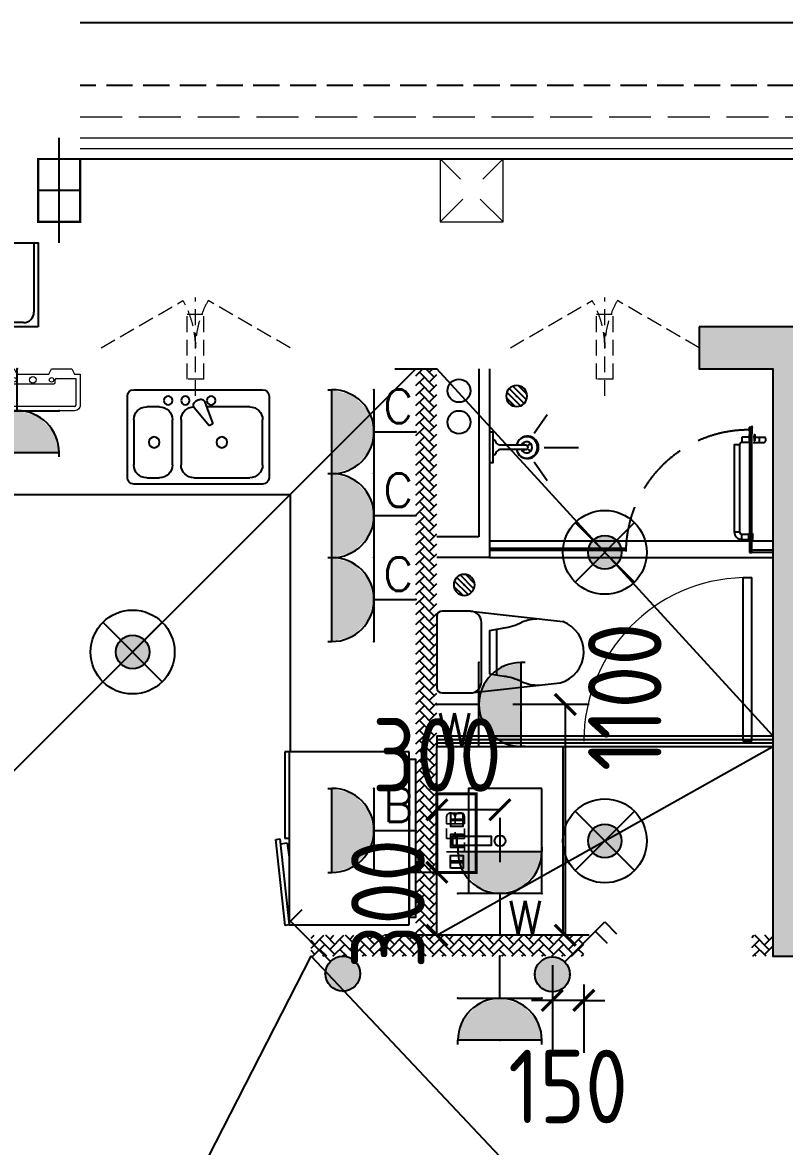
# Model space of a CAD drawing. Extents: x 2803505 to 5851001, y -1372902 to 24339.
# Drawn here: x 3829539 to 3833170, y -763242 to -757886 of the extents above; entities that cross this region are included whole.
import ezdxf
from ezdxf.enums import TextEntityAlignment as Align

# ---------------------------------------------------------------- set-up
doc = ezdxf.new("R2010")
doc.units = 0
doc.header["$LTSCALE"] = 1000
doc.header["$MEASUREMENT"] = 0
for name, pattern in [('#P_--_20B1_001_t3$0$DASH', [0.35, 0.25, -0.1]), ('__DASH', [0.35, 0.25, -0.1]), ('DASH', [0.35, 0.25, -0.1]), ('HIDDEN', [0.375, 0.25, -0.125])]:
    doc.linetypes.add(name, pattern=pattern)
doc.layers.get('0').update_dxf_attribs({"linetype": 'CONTINUOUS'})
doc.layers.get('Defpoints').update_dxf_attribs({"linetype": 'CONTINUOUS'})
for name, color, linetype in [('!!电气', 1, 'CONTINUOUS'), ('COLU', 7, 'CONTINUOUS'), ('CURTWALL', 4, 'CONTINUOUS'), ('EQUIP-插座', 3, 'CONTINUOUS'), ('EQUIP-照明', 3, 'CONTINUOUS'), ('IP-bath&kitchen-JOHNSON', 4, 'CONTINUOUS'), ('LVTRY', 252, 'CONTINUOUS'), ('P-bath&kitchen-JOHNSON', 4, 'CONTINUOUS'), ('ROOF', 183, 'CONTINUOUS'), ('S-砼墙填充', 251, 'CONTINUOUS'), ('TEL_TEXT', 7, 'CONTINUOUS'), ('VPIPE-中水', 122, 'CONTINUOUS'), ('保温', 6, 'CONTINUOUS'), ('建筑-排气道', 252, 'CONTINUOUS'), ('机电标识类', 1, 'CONTINUOUS'), ('污水', 3, 'CONTINUOUS'), ('看线', 185, 'CONTINUOUS'), ('管', 193, 'CONTINUOUS')]:
    doc.layers.add(name, color=color, linetype=linetype)
for name, color, linetype, lineweight in [('EQUIP-消防', 3, 'CONTINUOUS', 20), ('PUB_HATCH', 8, 'CONTINUOUS', 9), ('WINDOW', 146, 'CONTINUOUS', 20), ('平面-分水线', 189, 'CONTINUOUS', 15), ('平面-栏杆', 56, 'CONTINUOUS', 15), ('平面-看线', 252, 'CONTINUOUS', 15), ('平面-空调室内机', 176, 'CONTINUOUS', 9), ('平面-空调预留孔', 252, 'CONTINUOUS', 15), ('立面-洞口示意', 252, 'CONTINUOUS', 13)]:
    doc.layers.add(name, color=color, linetype=linetype, lineweight=lineweight)
doc.styles.add('_TEL_DIM', font='SIMPLEX', dxfattribs={"width": 0.8, "height": 3.5, "bigfont": 'HZTXT'})
doc.styles.add('DIM_FONT', font='SIMPLEX', dxfattribs={"width": 0.7, "bigfont": 'GBCBIG'})
doc.styles.get("Standard").update_dxf_attribs({"font": 'gbenor.shx', "bigfont": 'gbcbig.shx'})
doc.dimstyles.get("Standard").update_dxf_attribs({"dimscale": 100, "dimtxt": 3.5, "dimasz": 1, "dimexe": 2.5, "dimexo": 3, "dimgap": 1.5, "dimtad": 1, "dimdec": 0, "dimzin": 0, "dimdsep": 46, "dimtxsty": 'Standard', "dimblk": 'ARCHTICK', "dimcen": 0.09, "dimadec": 0, "dimazin": 0, "dimtfac": 1, "dimtdec": 0, "dimtix": 1, "dimtmove": 2, "dimatfit": 3, "dimfxl": 1, "dimtolj": 1, "dimtzin": 0, "dimarcsym": 0})
pattern_1 = [(45, (0, 0), (0, 47.4157523), [100.584, -33.528]), (135, (23.708, 23.708), (3e-15, 47.4157523), [100.584, -33.528])]

# ---------------------------------------------------------------- blocks, each defined once
blk = doc.blocks.new('dongkong')
at = {"layer": '平面-空调预留孔', "color": 8, "linetype": 'HIDDEN', "ltscale": 0.3}
for p, q in [((-603796, 210899.9), (-603796, 210431.5)), ((-603836, 210821), (-603836, 210510.8)), ((-603836, 210821), (-603756, 210821)), ((-603756, 210821), (-603756, 210510.8))]:
    blk.add_line(p, q, dxfattribs=at)
blk.add_lwpolyline([(-603756, 210510.8), (-603836, 210510.8)], dxfattribs=at)
blk = doc.blocks.new('R5T6Y7TRF')
at = {"layer": '平面-分水线', "color": 252, "elevation": -134.4}
blk.add_lwpolyline([(392484.9, -26437.6), (392784.9, -26437.6), (392784.9, -26737.6), (392484.9, -26737.6)], close=True, dxfattribs=at)
for points in [[(392484.9, -26437.6), (392581.7, -26534.4)], [(392688, -26534.4), (392784.9, -26437.6)], [(392484.9, -26737.6), (392593.3, -26629.2)], [(392676.4, -26629.2), (392784.9, -26737.6)]]:
    blk.add_lwpolyline(points, dxfattribs=at)
blk = doc.blocks.new('GDGDGDGRGD')
at = {"color": 252, "linetype": '__DASH', "ltscale": 0.1}
blk.add_wipeout([(428916.8, 296115.4), (428716.7, 296115.4), (428716.7, 295815.4), (428916.8, 295815.4)], dxfattribs=at).dxf.layer = '污水'
at = {"layer": '机电标识类', "color": 252, "linetype": 'DASH', "ltscale": 400}
for p, q in [((428816.8, 295715.4), (428816.8, 296215.4)), ((428916.8, 295965.4), (428716.7, 295965.4))]:
    blk.add_line(p, q, dxfattribs=at)
at = {"layer": '污水', "color": 252, "linetype": '__DASH', "ltscale": 0.1, "const_width": 10}
blk.add_lwpolyline([(428916.8, 296115.4), (428716.7, 296115.4), (428716.7, 295815.4), (428916.8, 295815.4)], close=True, dxfattribs=at)
blk = doc.blocks.new('GDGDGRD')
at = {"layer": 'S-砼墙填充'}
h = blk.add_hatch(color=252, dxfattribs=at)
h.dxf.hatch_style = 1
h.paths.add_polyline_path([(440466.6, 295815.4), (440466.6, 295615.4), (440816.5, 295615.4), (440816.5, 292815.4), (441016.5, 292815.4), (441016.5, 295815.4)])
at = {"layer": 'COLU', "color": 252}
blk.add_lwpolyline([(440466.6, 295815.4), (440466.6, 295615.4), (440816.5, 295615.4), (440816.5, 292815.4), (441016.5, 292815.4), (441016.5, 295815.4)], close=True, dxfattribs=at)
blk = doc.blocks.new('$lvtry$00000171')
for p, q in [((-74.2, 10.6), (-10.6, 74.2)), ((-69.8, -27.4), (27.4, 69.8)), ((-53, -53), (53, 53)), ((-27.4, -69.8), (69.8, 27.4)), ((10.6, -74.2), (74.2, -10.6))]:
    blk.add_line(p, q)
blk.add_circle((0, 0), 75)
blk.add_point((0, 0))
blk = doc.blocks.new('DSGDFGF')
blk.add_hatch(color=252).paths.add_polyline_path([(677792.1, 343575.9), (677790.9, 343578.7), (677782.6, 343575.2), (677783.8, 343572.5)])
at = {"color": 252}
for p, q in [((677781, 343575.1), (677792.8, 343580)), ((677781.6, 343574.8), (677782.2, 343575)), ((677792.6, 343568.1), (677782.1, 343568.1)), ((677792.6, 343566.8), (677782.1, 343566.8)), ((677782.2, 343575), (677783.5, 343571.8)), ((677782.3, 343566.8), (677782.3, 343547.2)), ((677783.5, 343571.8), (677792.7, 343575.6)), ((677787.3, 343577.7), (677787.3, 343538.6)), ((677791.4, 343578.9), (677793.1, 343579.6)), ((677791.4, 343578.9), (677792.7, 343575.6)), ((677792.3, 343566.8), (677792.3, 343545.4)), ((677781.8, 343558.8), (677784, 343558.3)), ((677784, 343558.3), (677781.8, 343558.3)), ((677792.9, 343558.9), (677790.7, 343558.4)), ((677790.7, 343558.4), (677792.9, 343558.4)), ((676468.9, 342807.1), (676404.1, 342871.9)), ((676471.8, 342832.4), (676429.4, 342874.8)), ((676415.3, 342775.8), (676372.8, 342818.3)), ((676440.6, 342778.8), (676375.8, 342843.6)), ((676457.7, 342790), (676387, 342860.7)), ((677752.3, 342860.3), (677792.3, 342860.3)), ((677752.3, 342080.3), (677752.3, 342860.3)), ((677792.3, 342080.3), (677792.3, 342860.3)), ((676292.3, 342675.2), (676292.3, 342335.2)), ((676451.7, 342700.2), (676317.3, 342700.2)), ((676451.7, 342700.2), (676891.6, 342650.1)), ((676505, 342363.4), (676505, 342646.9)), ((676543.6, 342608.4), (676622.4, 342622)), ((676543.6, 342608.4), (676543.6, 342402)), ((676575.6, 342613.9), (676575.6, 342396.5)), ((676543.6, 342402), (676622.4, 342388.4)), ((676451.7, 342310.2), (676879.4, 342358.9)), ((676317.3, 342310.2), (676451.7, 342310.2)), ((677792.3, 342080.3), (677752.3, 342080.3))]:
    blk.add_line(p, q, dxfattribs=at)
for points in [[(676792.3, 341855.3), (676442.3, 341855.3), (676442.3, 341355.6), (676792.3, 341355.6)], [(676357.2, 341735.5), (676357.2, 341675.5), (676417.2, 341675.5), (676417.2, 341735.5)], [(676412.2, 341708.5), (676412.2, 341702.5), (676362.2, 341702.5), (676362.2, 341708.5)], [(676387.2, 341585.5), (676387.2, 341625.5), (676367.2, 341625.5), (676367.2, 341585.5)], [(676387.2, 341625.5), (676387.2, 341585.5), (676552.2, 341585.5), (676552.2, 341625.5)], [(676357.2, 341475.5), (676357.2, 341535.5), (676417.2, 341535.5), (676417.2, 341475.5)], [(676412.2, 341502.5), (676412.2, 341508.5), (676362.2, 341508.5), (676362.2, 341502.5)]]:
    blk.add_lwpolyline(points, close=True, dxfattribs=at)
blk.add_lwpolyline([(676417.2, 341625.5), (676417.2, 341635.5), (676357.2, 341635.5), (676357.2, 341575.5), (676417.2, 341575.5), (676417.2, 341585.5)], dxfattribs=at)
blk.add_circle((676593.5, 341605.5), 26, dxfattribs=at)
for centre, radius, start, end in [((677793.5, 343561.9), 13.5, 155.1524, 208.9779), ((677800.8, 343573.5), 20.5, 177.9915, 196.9003), ((677781.4, 343574.2), 1, 111.5266, 175.7652), ((677800.9, 343573.5), 19.5, 177.4658, 196.2484), ((677781.9, 343574.4), 0.5, 112.733, 178.0542), ((677796, 343562.2), 14.6, 161.8973, 193.7147), ((677816.4, 343571), 24, 160.7609, 187.0487), ((677781, 343562.3), 12.4, 343.9451, 21.3478), ((677793.2, 343578.9), 1.17, 340.0401, 112.533), ((677781.3, 343561.9), 13.4, 330.1502, 25.0815), ((677793.2, 343579.1), 0.5, 340.7609, 112.533), ((677813.7, 343571.4), 20.6, 160.0401, 190.8473), ((677782.1, 343555.6), 0.5, 208.9779, 24.2283), ((677791.2, 343559.6), 9.42, 188.0154, 204.2283), ((677781.4, 343560.5), 11.7, 335.4186, 349.5177), ((677792.5, 343555.5), 0.5, 155.4186, 330.1502), ((676317.3, 342675.2), 25, 90, 180), ((676451.7, 342646.9), 53.3, 0, 90), ((676779.2, 342438.8), 224.1, 90, 111.4798), ((676566.3, 342910.4), 293.8, 278.5172, 296.4631), ((676839.7, 342506.4), 152.8, 285.0773, 70.1181), ((676566.3, 342100), 293.8, 63.5369, 81.4828), ((676317.3, 342335.2), 25, 180, 270), ((676451.7, 342363.4), 53.3, 270, 0), ((676779.2, 342571.5), 224.1, 248.5202, 270)]:
    blk.add_arc(centre, radius, start, end, dxfattribs=at)
at = {"color": 252, "lineweight": 13}
blk.add_arc((677772.3, 342080.3), 780, 91.4693, 180, dxfattribs=at)
at = {"color": 252, "extrusion": (0, 0, -1)}
blk.add_ellipse((676422.3, 342825.3), major_axis=(-35.4, 35.4), ratio=1, start_param=5.497787, end_param=11.780972, dxfattribs=at)
at = {"color": 252}
blk.add_open_spline([(677782.3, 343547.2), (677783.2, 343546.4), (677785, 343544.8), (677788.2, 343548.5), (677790.8, 343546.6), (677792.3, 343545.4)], degree=3, knots=[0, 0, 0, 0, 3.066329, 6.218313, 11.124135, 11.124135, 11.124135, 11.124135], dxfattribs=at)
blk.add_point((676422.3, 342825.3), dxfattribs=at)
at = {"layer": 'CURTWALL', "color": 252}
for p, q in [((676292.3, 342105.3), (677892.3, 342105.3)), ((676292.3, 342105.3), (676292.3, 342055.3)), ((676292.3, 342088.7), (677892.3, 342088.7)), ((676292.3, 342072), (677892.3, 342072)), ((677892.3, 342105.3), (677892.3, 342055.3)), ((676292.3, 342055.3), (677892.3, 342055.3))]:
    blk.add_line(p, q, dxfattribs=at)
at = {"layer": 'IP-bath&kitchen-JOHNSON', "color": 252}
for p, q in [((676492.3, 343855.3), (676492.3, 343055)), ((676542.3, 343855.3), (676542.3, 342955)), ((676755.5, 343548.5), (676817.3, 343638)), ((676542.3, 343553.9), (676542.4, 343406.7)), ((676715.9, 343490.9), (676591.6, 343490.9)), ((676715.9, 343469.9), (676591.6, 343469.9)), ((676803.7, 343480.3), (676967, 343480.3)), ((676755.5, 343412.1), (676817.3, 343322.7)), ((676492.3, 343055), (676292.3, 343055)), ((676542.3, 343035), (677892.3, 343035)), ((676542.3, 343000), (677192.3, 343000)), ((676542.3, 342990), (677192.3, 342990)), ((677192.3, 342990), (677192.3, 343000)), ((677892.3, 342990), (677792.3, 342990)), ((677792.3, 342980), (677792.3, 342990)), ((677892.3, 342980), (677792.3, 342980)), ((676542.3, 342955), (676292.3, 342955)), ((676542.3, 342955), (677892.3, 342955))]:
    blk.add_line(p, q, dxfattribs=at)
blk.add_lwpolyline([(676542.3, 343553.9), (676558.1, 343553.9), (676558.1, 343406.7), (676542.4, 343406.7)], dxfattribs=at)
for points in [[(676573, 343506.6, 0.364142), (676558.1, 343518.1, 0.020495)], [(676591.6, 343490.9, -0.21439), (676573, 343506.6, -7.649644)], [(676591.8, 343469.9, 0.214893), (676573, 343454, 7.649644)], [(676573, 343454, -0.364142), (676558.1, 343442.6, -0.020495)]]:
    blk.add_lwpolyline(points, format="xyb", dxfattribs=at)
blk.add_arc((676715.9, 343480.4), 10.5, 270.0085, 90.0085, dxfattribs=at)
for centre, major_axis, ratio, start_param, end_param in [((676723.6, 343480.4), (0, 53.6), 0.987577, 1.76809, 7.656688), ((676721.1, 343480.4), (0, -51), 0.990052, -1.36297, 4.504563), ((676720.1, 343480.4), (0, -26.8), 0.994812, -1.167677, 4.309269), ((676707.1, 343492.9), (-1.43, 0), 0.85, 4.712389, 10.995574), ((676707.1, 343467.9), (-1.43, 0), 0.85, -1.570796, 4.712389), ((676731.5, 343492.9), (-1.43, 0), 0.85, 4.712389, 10.995574), ((676731.5, 343467.9), (-1.43, 0), 0.85, 4.712389, 10.995574)]:
    blk.add_ellipse(centre, major_axis=major_axis, ratio=ratio, start_param=start_param, end_param=end_param, dxfattribs=at)
at = {"layer": 'LVTRY', "color": 252}
for p, q in [((676292.3, 341155.3), (676292.3, 342055.3)), ((676292.3, 342055.3), (676892.3, 342055.3)), ((676892.3, 342055.3), (676892.3, 341155.3)), ((676892.3, 341155.3), (676292.3, 341155.3))]:
    blk.add_line(p, q, dxfattribs=at)
at = {"layer": 'P-bath&kitchen-JOHNSON', "color": 252}
for p, q in [((677792.3, 343566.8), (677782.3, 343566.8)), ((677782.3, 343566.8), (677782.3, 342980)), ((677792.3, 342980), (677792.3, 343566.8)), ((677745, 343529.5), (677745, 343504.1)), ((677776.6, 343529.5), (677745, 343529.5)), ((677782.2, 343542.4), (677788.6, 343542.4)), ((677782.2, 343512.4), (677782.2, 343542.4)), ((677782.2, 343512.4), (677788.6, 343512.4)), ((677785.1, 343542.4), (677787.4, 343540.1)), ((677785.1, 343523.3), (677785.1, 343542.4)), ((677785.1, 343531.5), (677785.1, 343512.4)), ((677785.1, 343512.4), (677787.4, 343514.7)), ((677787.4, 343524.9), (677787.4, 343540.1)), ((677787.4, 343524.9), (677787.4, 343514.7)), ((677788.6, 343542.4), (677790.3, 343540.6)), ((677788.6, 343540.1), (677788.6, 343542.4)), ((677788.6, 343514.7), (677788.6, 343512.4)), ((677788.6, 343512.4), (677790.3, 343514.1)), ((677790.3, 343540.1), (677790.3, 343540.6)), ((677790.3, 343514.7), (677790.3, 343514.1)), ((677798.5, 343529.5), (677853.2, 343529.5)), ((677803.9, 343542.4), (677806.8, 343542.4)), ((677803.9, 343542.4), (677803.9, 343512.4)), ((677803.9, 343512.4), (677806.8, 343512.4)), ((677806.8, 343542.4), (677809.1, 343540.1)), ((677806.8, 343542.4), (677806.8, 343524.9)), ((677806.8, 343512.4), (677806.8, 343529.8)), ((677806.8, 343512.4), (677809.1, 343514.7)), ((677809.1, 343514.7), (677809.1, 343540.1)), ((677830.2, 343504.1), (677830.2, 343529.5)), ((677709.2, 343493.7), (677709.2, 343078.1)), ((677709.2, 343493.7), (677734.6, 343493.7)), ((677734.6, 343493.7), (677734.6, 343078.1)), ((677776.6, 343504.1), (677745, 343504.1)), ((677798.5, 343504.1), (677853.2, 343504.1)), ((677709.2, 343078.1), (677734.6, 343078.1)), ((677744.9, 343042.3), (677744.9, 343067.7)), ((677744.9, 343067.7), (677776.6, 343067.7)), ((677744.9, 343042.3), (677776.6, 343042.3)), ((677778.9, 343070), (677776.6, 343067.7)), ((677776.6, 343067.7), (677776.6, 343042.3)), ((677778.9, 343040), (677776.6, 343042.3)), ((677778.9, 343070), (677778.9, 343040)), ((677781.8, 343070), (677778.9, 343070)), ((677781.8, 343040), (677778.9, 343040)), ((677781.8, 343070), (677781.8, 343040)), ((677793.3, 343070), (677796.2, 343070)), ((677793.3, 343040), (677793.3, 343070)), ((677793.3, 343040), (677796.2, 343040)), ((677796.2, 343040), (677796.2, 343070)), ((677796.2, 343070), (677797.9, 343068.3)), ((677797.9, 343041.8), (677797.9, 343068.3)), ((677782.3, 342980), (677792.3, 342980))]:
    blk.add_line(p, q, dxfattribs=at)
at = {"layer": 'P-bath&kitchen-JOHNSON', "color": 252, "linetype": 'DASH'}
blk.add_arc((677778.5, 342977.6), 586.2, 89.7967, 179.3922, dxfattribs=at)
at = {"layer": 'P-bath&kitchen-JOHNSON', "color": 252}
blk.add_arc((677844.7, 343516.8), 15.3, 304.053, 55.9616, dxfattribs=at)
for centre, major_axis, start_param, end_param in [((677745, 343493.7), (0, 10.4), 0, 1.570796), ((677744.9, 343078.1), (0, 35.7), 1.570796, 3.141593), ((677744.9, 343078.1), (0, 10.4), 1.570796, 3.141593)]:
    blk.add_ellipse(centre, major_axis=major_axis, ratio=1, start_param=start_param, end_param=end_param, dxfattribs=at)
at = {"layer": 'LVTRY', "color": 252, "xscale": -0.6666666667107826, "yscale": 0.6666666667107826}
blk.add_blockref('$lvtry$00000171', (676672.3, 343725.3), dxfattribs=at)
blk = doc.blocks.new('A-Kitchen-7')
at = {"layer": 'LVTRY'}
for p, q in [((-518.7, 779.7), (-7.2, 834.3)), ((-3.6, 810.6), (-515, 756)), ((-29.1, 767), (-35.2, 806.4)), ((-7.2, 834.3), (-3.6, 810.6)), ((-515, 756), (-518.7, 779.7)), ((515, 756), (-515, 756)), ((-515, 756), (-515, 40)), ((-485.6, 760.5), (-484.9, 756)), ((-29.1, 767), (-112.1, 756)), ((515, 780), (0, 780)), ((0, 756), (0, 780)), ((515, 756), (515, 780)), ((515, 40), (515, 756)), ((-515, 40), (515, 40))]:
    blk.add_line(p, q, dxfattribs=at)
blk.add_lwpolyline([(-468.9, 40), (-468.9, 0), (468.9, 0), (468.9, 40)], close=True, dxfattribs=at)
blk = doc.blocks.new('rtyg7uyhg')
at = {"layer": 'LVTRY'}
for p, q in [((194234.6, 45488.8), (193621, 45488.8)), ((193590.3, 45458.1), (193590.3, 45069.5)), ((193896.4, 45429.9), (193857.6, 45326.3)), ((193925.8, 45440.4), (193940.1, 45432.2)), ((194265.3, 45069.5), (194265.3, 45458.1)), ((193682.3, 45407), (193887.8, 45407)), ((193875.3, 45316), (193945.6, 45401.5)), ((194111.9, 45407), (194173.3, 45407)), ((193621, 45130.8), (193621, 45345.6)), ((193857.6, 45326.3), (193875.3, 45316)), ((194009.6, 45345.6), (194009.6, 45130.8)), ((194050.5, 45130.8), (194050.5, 45345.6)), ((194234.6, 45345.6), (194234.6, 45130.8)), ((193948.3, 45069.5), (193682.3, 45069.5)), ((194173.3, 45069.5), (194111.9, 45069.5)), ((193621, 45038.8), (194234.6, 45038.8))]:
    blk.add_line(p, q, dxfattribs=at)
for centre, radius in [((193866.4, 45437.7), 20.5), ((193989.2, 45437.7), 20.5), ((194071, 45437.7), 20.5), ((193815.3, 45238.2), 25.6), ((194137.5, 45238.2), 25.6)]:
    blk.add_circle(centre, radius, dxfattribs=at)
for centre, radius, start, end in [((193621, 45458.1), 30.7, 90, 180), ((194234.6, 45458.1), 30.7, 360, 90), ((193915.6, 45422.7), 20.5, 60, 159.4623), ((193929.8, 45414.5), 20.5, 320.5377, 60), ((193682.3, 45345.6), 61.4, 90, 180), ((193948.3, 45345.6), 61.4, 360, 90), ((194111.9, 45345.6), 61.4, 90, 180), ((194173.3, 45345.6), 61.4, 360, 90), ((193682.3, 45130.8), 61.4, 180, 270), ((193948.3, 45130.8), 61.4, 270, 360), ((194111.9, 45130.8), 61.4, 180, 270), ((194173.3, 45130.8), 61.4, 270, 360), ((193621, 45069.5), 30.7, 180, 270), ((194234.6, 45069.5), 30.7, 270, 360)]:
    blk.add_arc(centre, radius, start, end, dxfattribs=at)
at = {"layer": 'LVTRY', "style": 'DIM_FONT', "width": 0.8, "flags": 9}
for tag in ['YSIZE', 'XSIZE']:
    blk.add_attdef(tag, (193927.8, 45487.8), '', height=0.5, rotation=90, dxfattribs=at)
blk = doc.blocks.new('FRSDFDGDGDRGDR')
at = {"layer": '平面-空调预留孔', "color": 252}
for p, q in [((699612.3, 775044), (699612.3, 775441.2)), ((699618.9, 775447.8), (699746.3, 775447.8)), ((699746.3, 775447.8), (699746.3, 775355.4)), ((699726.5, 775348.8), (699739.7, 775348.8)), ((699719.9, 775342.2), (699719.9, 775143)), ((699726.5, 775136.4), (699739.7, 775136.4)), ((699746.3, 775129.8), (699746.3, 775037.4)), ((699746.3, 775037.4), (699618.9, 775037.4))]:
    blk.add_line(p, q, dxfattribs=at)
blk.add_lwpolyline([(699766.1, 775166.7), (699792.5, 775153.5), (699792.5, 775057.2), (699766.1, 775044), (699766.1, 775017.6), (699618.9, 775017.6, -0.414214), (699592.5, 775044), (699592.5, 775441.2, -0.414214), (699618.9, 775467.6), (699766.1, 775467.6), (699766.1, 775441.2), (699792.5, 775428), (699792.5, 775331.6), (699766.1, 775318.4)], format="xyb", close=True, dxfattribs=at)
for centre, radius in [((699739.7, 775331.6), 10.6), ((699739.7, 775243.2), 15.8), ((699739.7, 775153.5), 10.6)]:
    blk.add_circle(centre, radius, dxfattribs=at)
for centre, start, end in [((699618.9, 775441.2), 90, 180), ((699726.5, 775342.2), 90, 180), ((699739.7, 775355.4), 270, 360), ((699726.5, 775143), 180, 270), ((699739.7, 775129.8), 0, 90), ((699618.9, 775044), 180, 270)]:
    blk.add_arc(centre, 6.6, start, end, dxfattribs=at)
blk = doc.blocks.new('*U171')
h = blk.add_hatch(color=5)
h.set_gradient(color1=(0, 0, 255), rotation=180, tint=1)
h.paths.add_polyline_path([(0, 0), (-6.35, -6.35), (-6.35, -2.159), (-15, -2.159), (-15, 2.159), (-6.35, 2.159), (-6.35, 6.35)])
at = {"color": 0, "linetype": 'Continuous'}
blk.add_lwpolyline([(0, 0), (-6.35, -6.35), (-6.35, -2.159), (-15, -2.159), (-15, 2.159), (-6.35, 2.159), (-6.35, 6.35)], close=True, dxfattribs=at)
blk = doc.blocks.new('VXCVXVXVDXVDX')
at = {"layer": 'PUB_HATCH'}
blk.add_hatch(color=252, dxfattribs=at).paths.add_polyline_path([(436751.6, 295600.4), (436751.6, 295330.4), (436646.6, 295330.4), (436646.6, 295345.4), (436716.6, 295345.4), (436736.6, 295365.4), (436736.6, 295565.4), (436716.6, 295585.4), (436466.6, 295585.4), (436446.6, 295565.4), (436446.6, 295365.4), (436466.6, 295345.4), (436536.6, 295345.4), (436536.6, 295330.4), (436431.6, 295330.4), (436431.6, 295600.4)])
at = {"layer": 'LVTRY', "color": 252}
for p, q in [((436536.6, 295345.4), (436536.6, 295330.4)), ((436646.6, 295345.4), (436646.6, 295330.4)), ((436416.6, 294415.4), (436886.8, 294415.4)), ((436516.6, 293515.4), (436516.6, 294415.4)), ((436670.8, 294172.4), (436886.8, 294415.4)), ((436886.8, 294415.4), (436886.8, 293515.4)), ((436826.6, 294335.4), (436426.6, 294335.4)), ((436461.6, 294295.4), (436746.6, 294295.4)), ((436461.6, 294290.4), (436746.6, 294290.4)), ((436516.6, 294325.4), (436516.6, 293605.4)), ((436551.6, 294075.4), (436551.6, 294285.4)), ((436556.6, 294075.4), (436556.6, 294285.4)), ((436701.8, 294225.4), (436701.8, 294315.4)), ((436701.8, 294315.4), (436706.3, 294315.4)), ((436706.3, 294315.4), (436706.3, 294225.4)), ((436751.6, 294285.4), (436751.6, 294075.4)), ((436756.6, 294285.4), (436756.6, 294075.4)), ((436836.6, 293605.4), (436836.6, 294325.4)), ((436531.6, 294182.6), (436659.1, 294182.6)), ((436531.6, 294178.1), (436531.6, 294182.6)), ((436659.1, 294178.1), (436531.6, 294178.1)), ((436776.6, 294182.6), (436649.1, 294182.6)), ((436649.1, 294182.6), (436649.1, 294178.1)), ((436649.1, 294178.1), (436776.6, 294178.1)), ((436659.1, 294182.6), (436659.1, 294178.1)), ((436706.3, 294225.4), (436701.8, 294225.4)), ((436776.6, 294178.1), (436776.6, 294182.6)), ((436416.6, 294172.4), (436670.8, 294172.4)), ((436516.6, 293757.3), (436516.6, 294172.4)), ((436670.8, 294172.4), (436670.8, 293757.3)), ((436706.3, 294135.4), (436701.8, 294135.4)), ((436701.8, 294135.4), (436701.8, 294045.4)), ((436706.3, 294045.4), (436706.3, 294135.4)), ((436746.6, 294070.4), (436461.6, 294070.4)), ((436746.6, 294065.4), (436461.6, 294065.4)), ((436701.8, 294045.4), (436706.3, 294045.4)), ((436796.6, 293996), (436796.6, 294034.8)), ((436816, 294015.4), (436777.2, 294015.4)), ((436816, 293915.4), (436777.2, 293915.4)), ((436796.6, 293896), (436796.6, 293934.8)), ((436746.6, 293865.4), (436461.6, 293865.4)), ((436746.6, 293860.4), (436461.6, 293860.4)), ((436551.6, 293855.4), (436551.6, 293645.4)), ((436556.6, 293855.4), (436556.6, 293645.4)), ((436701.8, 293795.4), (436701.8, 293885.4)), ((436701.8, 293885.4), (436706.3, 293885.4)), ((436706.3, 293885.4), (436706.3, 293795.4)), ((436751.6, 293645.4), (436751.6, 293855.4)), ((436756.6, 293645.4), (436756.6, 293855.4)), ((436670.8, 293757.3), (436416.6, 293757.3)), ((436659.1, 293752.6), (436531.6, 293752.6)), ((436531.6, 293752.6), (436531.6, 293748.1)), ((436649.1, 293748.1), (436649.1, 293752.6)), ((436649.1, 293752.6), (436776.6, 293752.6)), ((436659.1, 293748.1), (436659.1, 293752.6)), ((436886.8, 293515.4), (436670.8, 293757.3)), ((436706.3, 293795.4), (436701.8, 293795.4)), ((436776.6, 293752.6), (436776.6, 293748.1)), ((436531.6, 293748.1), (436659.1, 293748.1)), ((436776.6, 293748.1), (436649.1, 293748.1)), ((436706.3, 293705.4), (436701.8, 293705.4)), ((436701.8, 293705.4), (436701.8, 293615.4)), ((436706.3, 293615.4), (436706.3, 293705.4)), ((436426.6, 293595.4), (436826.6, 293595.4)), ((436461.6, 293640.4), (436746.6, 293640.4)), ((436461.6, 293635.4), (436746.6, 293635.4)), ((436701.8, 293615.4), (436706.3, 293615.4)), ((436886.8, 293515.4), (436416.6, 293515.4))]:
    blk.add_line(p, q, dxfattribs=at)
for points in [[(436416.6, 295615.4), (436766.6, 295615.4), (436766.6, 295315.4), (436416.6, 295315.4)], [(436431.6, 295600.4), (436751.6, 295600.4), (436751.6, 295330.4), (436431.6, 295330.4)], [(436716.6, 295345.4), (436466.6, 295345.4), (436446.6, 295365.4), (436446.6, 295565.4), (436466.6, 295585.4), (436716.6, 295585.4), (436736.6, 295565.4), (436736.6, 295365.4), (436716.6, 295345.4)]]:
    blk.add_lwpolyline(points, close=True, dxfattribs=at)
blk.add_lwpolyline([(437016.6, 292915.4), (437016.6, 295015.4), (438516.6, 295015.4), (438516.6, 293789.4)], dxfattribs=at)
for centre, radius in [((436604.1, 294180.4), 29.7), ((436604.1, 294180.4), 11.7), ((436796.6, 294015.4), 17), ((436796.6, 293915.4), 17), ((436604.1, 293750.4), 29.7), ((436604.1, 293750.4), 11.7)]:
    blk.add_circle(centre, radius, dxfattribs=at)
for centre, radius, start, end in [((436526.6, 294325.4), 10, 90, 180), ((436561.6, 294285.4), 10, 90, 180), ((436561.6, 294285.4), 5, 90, 180), ((436746.6, 294285.4), 10, 0, 90), ((436746.6, 294285.4), 5, 0, 90), ((436826.6, 294325.4), 10, 0, 90), ((436604.1, 294180.4), 56.7, 2.2742, 87.7258), ((436604.1, 294180.4), 52.2, 2.4704, 87.5296), ((436704.1, 294180.4), 56.7, 92.2742, 177.7258), ((436704.1, 294180.4), 52.2, 92.4704, 177.5296), ((436604.1, 294180.4), 56.7, 272.2742, 357.7258), ((436604.1, 294180.4), 52.2, 272.4704, 357.5296), ((436704.1, 294180.4), 56.7, 182.2742, 267.7258), ((436704.1, 294180.4), 52.2, 182.4704, 267.5296), ((436561.6, 294075.4), 10, 180, 270), ((436561.6, 294075.4), 5, 180, 270), ((436746.6, 294075.4), 5, 270, 0), ((436746.6, 294075.4), 10, 270, 0), ((436561.6, 293855.4), 10, 90, 180), ((436561.6, 293855.4), 5, 90, 180), ((436746.6, 293855.4), 10, 0, 90), ((436746.6, 293855.4), 5, 0, 90), ((436604.1, 293750.4), 56.7, 2.2742, 87.7258), ((436604.1, 293750.4), 52.2, 2.4704, 87.5296), ((436704.1, 293750.4), 56.7, 92.2742, 177.7258), ((436704.1, 293750.4), 52.2, 92.4704, 177.5296), ((436604.1, 293750.4), 56.7, 272.2742, 357.7258), ((436604.1, 293750.4), 52.2, 272.4704, 357.5296), ((436704.1, 293750.4), 56.7, 182.2742, 267.7258), ((436704.1, 293750.4), 52.2, 182.4704, 267.5296), ((436561.6, 293645.4), 10, 180, 270), ((436561.6, 293645.4), 5, 180, 270), ((436746.6, 293645.4), 5, 270, 0), ((436746.6, 293645.4), 10, 270, 0), ((436526.6, 293605.4), 10, 180, 270), ((436826.6, 293605.4), 10, 270, 0)]:
    blk.add_arc(centre, radius, start, end, dxfattribs=at)
at = {"layer": '立面-洞口示意', "color": 252}
blk.add_lwpolyline([(436416.6, 295615.4), (436645.1, 295521.4), (436766.6, 295315.4)], dxfattribs=at)
at = {"color": 252, "rotation": 90}
blk.add_blockref('FRSDFDGDGDRGDR', (1212534.1, -404177.2), dxfattribs=at)
at = {"color": 252, "xscale": -1}
blk.add_blockref('rtyg7uyhg', (632006.9, 250026.6), dxfattribs=at)
at = {"layer": 'LVTRY', "color": 252, "extrusion": (0, 0, -1), "xscale": -0.7999999999883585, "yscale": 0.7999999999883585, "zscale": -0.7999999999883585, "rotation": 270}
blk.add_blockref('A-Kitchen-7', (-439116.6, 293377.4), dxfattribs=at)
at = {"layer": '建筑-排气道', "color": 252, "extrusion": (0, 0, -1), "xscale": 5, "yscale": 5, "zscale": -5, "rotation": 90}
blk.add_blockref('*U171', (-436581.7, 295283.1), dxfattribs=at)
blk = doc.blocks.new('VXVXVXDVXDVXVDX')
at = {"layer": '保温', "linetype": 'ByBlock', "ltscale": 10}
h = blk.add_hatch(dxfattribs=at)
h.set_pattern_fill('AR-HBONE', color=251, scale=55)
h.set_pattern_definition(pattern_1)
h.paths.add_polyline_path([(439216.6, 295615.4), (439116.6, 295615.4), (439116.6, 292815.4), (439216.6, 292815.2)])
h = blk.add_hatch(dxfattribs=at)
h.set_pattern_fill('AR-HBONE', color=251, scale=55)
h.set_pattern_definition(pattern_1)
h.paths.add_polyline_path([(439116.6, 292815.3), (439116.6, 292915.4), (438616.6, 292915.4), (438616.6, 292815.3)])
h = blk.add_hatch(dxfattribs=at)
h.set_pattern_fill('AR-HBONE', color=251, scale=55)
h.set_pattern_definition(pattern_1)
h.paths.add_polyline_path([(439916.5, 292815.4), (439916.5, 292915.4), (439216.5, 292915.4), (439216.5, 292815.4)])
h = blk.add_hatch(dxfattribs=at)
h.set_pattern_fill('AR-HBONE', color=251, scale=55)
h.set_pattern_definition([(45, (-568246.073, -58773.168), (0, 47.4157523), [100.584, -33.528]), (135, (-568222.366, -58749.46), (3e-15, 47.4157523), [100.584, -33.528])])
h.paths.add_polyline_path([(440816.5, 292815.4), (440816.5, 292915.4), (440716.5, 292915.4), (440716.5, 292815.4)])
at = {"layer": '保温', "color": 251, "linetype": 'ByBlock', "ltscale": 10}
blk.add_line((439016.6, 295615.4), (439216.6, 295615.4), dxfattribs=at)
blk = doc.blocks.new('A$C3EB2330C')
at = {"layer": '管', "color": 252}
for p, q in [((0, 380), (330, 380)), ((380, 330), (380, 70)), ((330, 20), (0, 20))]:
    blk.add_line(p, q, dxfattribs=at)
blk.add_lwpolyline([(400, 400), (400, 0), (0, 0), (0, 400)], close=True, dxfattribs=at)
for centre, start, end in [((330, 330), 0, 90), ((330, 70), 270, 360)]:
    blk.add_arc(centre, 50, start, end, dxfattribs=at)
blk.add_ellipse((267.5, 200), major_axis=(-49.5, -49.5), ratio=1, start_param=-0.785398, end_param=5.497787, dxfattribs=at)
blk = doc.blocks.new('A$C100F5A36')
at = {"layer": 'ROOF', "color": 252, "ltscale": 0.8}
for points in [[(28702.5, -8232.4), (35552.5, -8232.4), (35552.5, -9232.4), (36802.5, -9232.4)], [(28702.5, -8882.4), (34902.5, -8882.4), (34902.5, -9882.4), (36802.5, -9882.4)]]:
    blk.add_lwpolyline(points, dxfattribs=at)
at = {"layer": 'VPIPE-中水', "color": 252, "linetype": 'Continuous'}
for centre in [(30507.6, -9987.4), (30507.6, -10137.4)]:
    blk.add_circle(centre, 55, dxfattribs=at)
at = {"layer": 'WINDOW', "color": 252, "linetype": 'DASH', "ltscale": 0.3}
for points in [[(28802.5, -9782.4), (29192.2, -9557.5, -0.131605), (29252.5, -9782.4)], [(29702.5, -9782.4), (29312.7, -9557.5, 0.131605), (29252.5, -9782.4)], [(30752.4, -9782.4), (31142.1, -9557.5, -0.131605), (31202.4, -9782.4)], [(31652.4, -9782.4), (31262.6, -9557.5, 0.131605), (31202.4, -9782.4)]]:
    blk.add_lwpolyline(points, format="xyb", dxfattribs=at)
at = {"layer": '平面-看线', "color": 252, "linetype": 'DASH', "ltscale": 0.8}
blk.add_lwpolyline([(28702.5, -8682.4), (35102.5, -8682.4), (35102.5, -9682.4), (36802.5, -9682.4)], dxfattribs=at)
at = {"layer": '看线', "color": 252, "linetype": '#P_--_20B1_001_t3$0$DASH', "ltscale": 0.5}
blk.add_lwpolyline([(36802.5, -9532.4), (35252.5, -9532.4), (35252.5, -8532.4), (28702.5, -8532.4)], dxfattribs=at)
at = {"color": 252, "xscale": -1}
blk.add_blockref('R5T6Y7TRF', (423202.3, 17555.2, 134.4), dxfattribs=at)
at = {"color": 252}
for name, p in [('VXVXVXDVXDVXVDX', (-408814.1, -305497.8)), ('VXCVXVXVDXVDX', (-408814.1, -305497.8)), ('DSGDFGF', (-645889.9, -353737.7))]:
    blk.add_blockref(name, p, dxfattribs=at)
at = {"layer": '平面-空调室内机', "color": 252, "ltscale": 0.3, "rotation": 180}
for p in [(-574543.6, 200888.4), (-572593.6, 200888.4)]:
    blk.add_blockref('dongkong', p, dxfattribs=at)
at = {"color": 252}
blk.add_blockref('GDGDGDGRGD', (-400214.2, -304997.8), dxfattribs=at)
at = {"layer": '平面-栏杆', "color": 252}
for points in [[(28702.5, -8782.4), (35002.5, -8782.4), (35002.5, -9782.4), (36802.5, -9782.4)], [(28702.5, -8832.4), (34952.5, -8832.4), (34952.5, -9832.4), (36802.5, -9832.4)]]:
    blk.add_lwpolyline(points, dxfattribs=at)
at = {"color": 252}
blk.add_blockref('GDGDGRD', (-408814.1, -305497.8), dxfattribs=at)
at = {"layer": '管', "color": 252, "rotation": 270}
blk.add_blockref('A$C3EB2330C', (28102.5, -9282.4), dxfattribs=at)
blk = doc.blocks.new('$equip$00001149')
for p, q in [((-0.354, 0.354), (0.354, -0.354)), ((0.354, 0.354), (-0.354, -0.354))]:
    blk.add_line(p, q)
for radius in [0.5, 0.2]:
    blk.add_circle((0, 0), radius)
for points in [[(-0.1, 0.173), (0.1, 0.173), (-0.173, 0.1), (0.173, 0.1)], [(0, 0.2), (0, 0.2), (-0.1, 0.173), (0.1, 0.173)], [(-0.173, 0.1), (0.173, 0.1), (-0.2, 0), (0.2, 0)], [(-0.173, -0.1), (0.173, -0.1), (-0.2, 0), (0.2, 0)], [(-0.1, -0.173), (0.1, -0.173), (-0.173, -0.1), (0.173, -0.1)], [(0, -0.2), (0, -0.2), (-0.1, -0.173), (0.1, -0.173)]]:
    blk.add_solid(points)
at = {"flags": 9}
blk.add_attdef('A', (0, 0), '', height=0.00002, dxfattribs=at)
blk = doc.blocks.new('$equip$00001962')
for p, q in [((0.147, 0.356), (0.625, 0.833)), ((0.625, 0.833), (0.766, 0.692))]:
    blk.add_line(p, q)
blk.add_circle((0, 0.208), 0.208)
for p in [(0, 0.417), (-0.208, 0.208), (0.208, 0.208), (0, 0)]:
    blk.add_point(p)
for points in [[(0, 0.417), (0, 0.417), (-0.104, 0.389), (0.104, 0.389)], [(-0.18, 0.313), (0.18, 0.313), (-0.208, 0.208), (0.208, 0.208)], [(-0.104, 0.389), (0.104, 0.389), (-0.18, 0.313), (0.18, 0.313)], [(-0.18, 0.104), (0.18, 0.104), (-0.208, 0.208), (0.208, 0.208)], [(-0.104, 0.028), (0.104, 0.028), (-0.18, 0.104), (0.18, 0.104)], [(0, 0), (0, 0), (-0.104, 0.028), (0.104, 0.028)]]:
    blk.add_solid(points)
at = {"layer": 'TEL_TEXT', "style": '_TEL_DIM', "flags": 1}
blk.add_attdef('A', text='', height=0.00002, dxfattribs=at).set_placement((0, 0), align=Align.MIDDLE_CENTER)
blk = doc.blocks.new('$equip$00001764')
for p, q in [((-0.5, 1.05), (-0.5, 1)), ((-0.5, 1), (0.5, 1)), ((0.5, 1.05), (0.5, 1)), ((0.5, 0.5), (-0.5, 0.5)), ((0, 0.5), (0, 0))]:
    blk.add_line(p, q)
blk.add_arc((0, 1), 0.5, 180, 0)
for p in [(-0.5, 0.5), (0.5, 0.5), (0, 0)]:
    blk.add_point(p)
for points in [[(0.433, 0.75), (-0.433, 0.75), (0.5, 1), (-0.5, 1)], [(0.25, 0.567), (-0.25, 0.567), (0.433, 0.75), (-0.433, 0.75)], [(0, 0.5), (0, 0.5), (0.25, 0.567), (-0.25, 0.567)]]:
    blk.add_solid(points)
at = {"color": 7, "style": '_TEL_DIM'}
blk.add_attdef('$TEXT$', text='', height=0.4, dxfattribs=at).set_placement((0.303, 0.211), align=Align.MIDDLE_CENTER)
at = {"color": 7, "style": '_TEL_DIM', "flags": 1}
blk.add_attdef('A', text='', height=0.00002, dxfattribs=at).set_placement((0, 0), align=Align.MIDDLE_CENTER)
blk = doc.blocks.new('_ArchTick')
at = {"color": 0, "linetype": 'ByBlock', "const_width": 0.15}
blk.add_lwpolyline([(-0.5, -0.5), (0.5, 0.5)], dxfattribs=at)
blk = doc.blocks.new('*D295')
at = {"layer": '!!电气', "color": 0, "lineweight": -2, "transparency": 16777216}
for p, q in [((3831572, -761936), (3831263.6, -761936)), ((3831513.6, -762236), (3831513.6, -761936)), ((3831572, -762236), (3831263.6, -762236))]:
    blk.add_line(p, q, dxfattribs=at)
at = {"layer": 'Defpoints', "color": 0, "transparency": 16777216}
for p in [(3831513.6, -761936), (3831872, -761936), (3831872, -762236)]:
    blk.add_point(p, dxfattribs=at)
at = {"layer": '!!电气', "color": 0, "lineweight": -2, "transparency": 16777216, "xscale": 100, "yscale": 100, "zscale": 100}
for p, rotation in [((3831513.6, -761936), 90), ((3831513.6, -762236), 270)]:
    blk.add_blockref('_ArchTick', p, dxfattribs=dict(at, rotation=rotation))
at = {"layer": '!!电气', "color": 0, "transparency": 16777216, "insert": (3831280.2, -762086), "char_height": 350, "attachment_point": 5, "rotation": 90}
blk.add_mtext('\\A1;300', dxfattribs=at)
blk = doc.blocks.new('$equip$00002389')
for p, q in [((-0.65, 0.65), (-0.65, 0)), ((0.65, 0.65), (-0.65, 0.65)), ((0.65, 0), (0.65, 0.65)), ((-0.65, 0), (0.65, 0))]:
    blk.add_line(p, q)
at = {"const_width": 0.05}
blk.add_lwpolyline([(-0.65, 0.65), (0.65, 0.65), (0.65, 0), (-0.65, 0), (-0.65, 0.65), (0.65, 0.65)], dxfattribs=at)
for p in [(0, 0.65), (-0.65, 0.325), (0.65, 0.325), (0, 0)]:
    blk.add_point(p)
at = {"color": 7, "style": '_TEL_DIM'}
blk.add_attdef('$TEXT$', text='', height=0.3, dxfattribs=at).set_placement((0.006, 0.343), align=Align.MIDDLE_CENTER)
at = {"color": 7, "style": '_TEL_DIM', "flags": 1}
blk.add_attdef('A', text='', height=0.00002, dxfattribs=at).set_placement((0, 0), align=Align.MIDDLE_CENTER)
blk = doc.blocks.new('*D294')
at = {"layer": '!!电气', "color": 0, "lineweight": -2, "transparency": 16777216}
for p, q in [((3831813.6, -761637.6), (3831513.6, -761637.6)), ((3831813.6, -761676.2), (3831813.6, -761887.6)), ((3831513.6, -761734.6), (3831513.6, -761887.6))]:
    blk.add_line(p, q, dxfattribs=at)
at = {"layer": 'Defpoints', "color": 0, "transparency": 16777216}
for p in [(3831813.6, -761376.2), (3831513.6, -761434.6), (3831513.6, -761637.6)]:
    blk.add_point(p, dxfattribs=at)
at = {"layer": '!!电气', "color": 0, "lineweight": -2, "transparency": 16777216, "xscale": 100, "yscale": 100, "zscale": 100, "rotation": 180}
blk.add_blockref('_ArchTick', (3831513.6, -761637.6), dxfattribs=at)
at = {"layer": '!!电气', "color": 0, "lineweight": -2, "transparency": 16777216, "xscale": 100, "yscale": 100, "zscale": 100}
blk.add_blockref('_ArchTick', (3831813.6, -761637.6), dxfattribs=at)
at = {"layer": '!!电气', "color": 0, "transparency": 16777216, "insert": (3831513.6, -761376.2), "char_height": 350, "attachment_point": 5}
blk.add_mtext('\\A1;300', dxfattribs=at)
blk = doc.blocks.new('$equip$00001963')
for p, q in [((0.147, 0.356), (0.625, 0.833)), ((0.625, 0.833), (0.766, 0.692)), ((0.512, 0.72), (0.653, 0.579))]:
    blk.add_line(p, q)
blk.add_circle((0, 0.208), 0.208)
for p in [(0, 0.417), (-0.208, 0.208), (0.208, 0.208), (0, 0)]:
    blk.add_point(p)
for points in [[(0, 0.417), (0, 0.417), (-0.104, 0.389), (0.104, 0.389)], [(-0.18, 0.313), (0.18, 0.313), (-0.208, 0.208), (0.208, 0.208)], [(-0.104, 0.389), (0.104, 0.389), (-0.18, 0.313), (0.18, 0.313)], [(-0.18, 0.104), (0.18, 0.104), (-0.208, 0.208), (0.208, 0.208)], [(-0.104, 0.028), (0.104, 0.028), (-0.18, 0.104), (0.18, 0.104)], [(0, 0), (0, 0), (-0.104, 0.028), (0.104, 0.028)]]:
    blk.add_solid(points)
at = {"layer": 'TEL_TEXT', "style": '_TEL_DIM', "flags": 1}
blk.add_attdef('A', text='', height=0.00002, dxfattribs=at).set_placement((0, 0), align=Align.MIDDLE_CENTER)
blk = doc.blocks.new('*D293')
at = {"layer": '!!电气', "color": 0, "lineweight": -2, "transparency": 16777216}
for p, q in [((3832063.6, -762378.1), (3832063.6, -762796)), ((3832213.6, -762469.8), (3832213.6, -762796)), ((3832063.6, -762546), (3831963.6, -762546)), ((3832213.6, -762546), (3832063.6, -762546)), ((3832213.6, -762546), (3832313.6, -762546))]:
    blk.add_line(p, q, dxfattribs=at)
at = {"layer": 'Defpoints', "color": 0, "transparency": 16777216}
for p in [(3832063.6, -762078.1), (3832213.6, -762169.8), (3832063.6, -762546)]:
    blk.add_point(p, dxfattribs=at)
at = {"layer": '!!电气', "color": 0, "lineweight": -2, "transparency": 16777216, "xscale": 100, "yscale": 100, "zscale": 100}
blk.add_blockref('_ArchTick', (3832063.6, -762546), dxfattribs=at)
at = {"layer": '!!电气', "color": 0, "lineweight": -2, "transparency": 16777216, "xscale": 100, "yscale": 100, "zscale": 100, "rotation": 180}
blk.add_blockref('_ArchTick', (3832213.6, -762546), dxfattribs=at)
at = {"layer": '!!电气', "color": 0, "transparency": 16777216, "insert": (3832138.6, -762956.4), "char_height": 350, "attachment_point": 5}
blk.add_mtext('\\A1;150', dxfattribs=at)
blk = doc.blocks.new('*D273')
at = {"layer": '!!电气', "color": 0, "lineweight": -2, "transparency": 16777216}
for p, q in [((3832239.3, -761135.9), (3831875.5, -761135.9)), ((3832125.5, -762235.9), (3832125.5, -761135.9)), ((3832239.3, -762235.9), (3831875.5, -762235.9))]:
    blk.add_line(p, q, dxfattribs=at)
at = {"layer": 'Defpoints', "color": 0, "transparency": 16777216}
for p in [(3832125.5, -761135.9), (3832539.3, -761135.9), (3832539.3, -762235.9)]:
    blk.add_point(p, dxfattribs=at)
at = {"layer": '!!电气', "color": 0, "lineweight": -2, "transparency": 16777216, "xscale": 100, "yscale": 100, "zscale": 100}
for p, rotation in [((3832125.5, -761135.9), 90), ((3832125.5, -762235.9), 270)]:
    blk.add_blockref('_ArchTick', p, dxfattribs=dict(at, rotation=rotation))
at = {"layer": '!!电气', "color": 0, "transparency": 16777216, "insert": (3832408.8, -761099.9), "char_height": 350, "attachment_point": 5, "rotation": 90}
blk.add_mtext('\\A1;1100', dxfattribs=at)
blk = doc.blocks.new('$equip$00001237')
for p, q in [((-0.5, 1.05), (-0.5, 1)), ((-0.5, 1), (0.5, 1)), ((0.5, 1.05), (0.5, 1)), ((0.5, 0.5), (-0.5, 0.5)), ((0, 0.5), (0, 0))]:
    blk.add_line(p, q)
blk.add_arc((0, 1), 0.5, 180, 0)
for p in [(0, 1), (-0.5, 0.5), (0.5, 0.5), (0, 0)]:
    blk.add_point(p)
for points in [[(0.433, 0.75), (-0.433, 0.75), (0.5, 1), (-0.5, 1)], [(0.25, 0.567), (-0.25, 0.567), (0.433, 0.75), (-0.433, 0.75)], [(0, 0.5), (0, 0.5), (0.25, 0.567), (-0.25, 0.567)]]:
    blk.add_solid(points)
at = {"flags": 9}
blk.add_attdef('A', (0, 0), '', height=0.00002, dxfattribs=at)

msp = doc.modelspace()

# ---------------------------------------------------------------- block references
at = {"layer": '!!电气'}
msp.add_blockref('A$C100F5A36', (3801111.1, -749653.6), dxfattribs=at)

# ---------------------------------------------------------------- next in the draw order: linework, layer by layer
at = {"layer": '!!电气', "color": 1}
for points in [[(3828713.6, -762236), (3831413.6, -759536)], [(3833113.6, -761286), (3831513.6, -759536)], [(3831513.6, -762235.9), (3833113.6, -761336)], [(3828713.6, -766636), (3830913.6, -762336), (3830913.6, -762336), (3834963.6, -766636)]]:
    msp.add_lwpolyline(points, dxfattribs=at)

# ---------------------------------------------------------------- next in the draw order: block references
at = {"layer": 'EQUIP-插座', "color": 2}
ref = msp.add_blockref('$equip$00001764', (3829513.6, -759536), dxfattribs=dict(at, xscale=400, yscale=400, zscale=400, rotation=180))
ref.add_attrib('$TEXT$', 'R', dxfattribs={"layer": '0', "color": 7, "height": 160, "style": '_TEL_DIM'}).set_placement((3829392.4, -759620.4), align=Align.MIDDLE_CENTER)
ref = msp.add_blockref('$equip$00001764', (3831413.6, -759836), dxfattribs=dict(at, xscale=400, yscale=400, zscale=400, rotation=89.99999999877468))
ref.add_attrib('$TEXT$', 'C', dxfattribs={"layer": '0', "color": 7, "height": 160, "style": '_TEL_DIM'}).set_placement((3831329.2, -759714.8), align=Align.MIDDLE_CENTER)
ref = msp.add_blockref('$equip$00001764', (3831413.6, -760236), dxfattribs=dict(at, xscale=400, yscale=400, zscale=400, rotation=89.99999999877468))
ref.add_attrib('$TEXT$', 'C', dxfattribs={"layer": '0', "color": 7, "height": 160, "style": '_TEL_DIM'}).set_placement((3831329.2, -760114.8), align=Align.MIDDLE_CENTER)
ref = msp.add_blockref('$equip$00001764', (3831413.6, -760636), dxfattribs=dict(at, xscale=400, yscale=400, zscale=400, rotation=89.99999999877468))
ref.add_attrib('$TEXT$', 'C', dxfattribs={"layer": '0', "color": 7, "height": 160, "style": '_TEL_DIM'}).set_placement((3831329.2, -760514.8), align=Align.MIDDLE_CENTER)
at = {"layer": 'EQUIP-插座', "color": 6}
ref = msp.add_blockref('$equip$00001764', (3831513.6, -761135.9), dxfattribs=dict(at, xscale=400, yscale=400, zscale=400, rotation=269.9999999987747))
ref.add_attrib('$TEXT$', 'W', dxfattribs={"layer": '0', "color": 7, "height": 160, "style": '_TEL_DIM'}).set_placement((3831598, -761257.1), align=Align.MIDDLE_CENTER)
at = {"layer": 'EQUIP-插座', "color": 2}
ref = msp.add_blockref('$equip$00001764', (3831413.6, -761736), dxfattribs=dict(at, xscale=400, yscale=400, zscale=400, rotation=90))
ref.add_attrib('$TEXT$', 'B', dxfattribs={"layer": '0', "color": 7, "height": 160, "style": '_TEL_DIM'}).set_placement((3831329.2, -761614.8), align=Align.MIDDLE_CENTER)
at = {"layer": 'EQUIP-插座', "color": 2, "xscale": 400, "yscale": 400, "zscale": 400}
msp.add_blockref('$equip$00001764', (3831813.6, -762236), dxfattribs=at).add_auto_attribs({'$TEXT$': 'W'})
at = {"layer": 'EQUIP-插座', "color": 2, "xscale": 400, "yscale": 400, "zscale": 400, "rotation": 180.0000000075595}
msp.add_blockref('$equip$00001237', (3831813.6, -762336), dxfattribs=at)
at = {"layer": 'EQUIP-消防', "color": 7, "xscale": 288, "yscale": 288, "zscale": 288, "rotation": 90}
msp.add_blockref('$equip$00002389', (3831700.8, -761748.8), dxfattribs=at).add_auto_attribs({'$TEXT$': 'LEB'})
at = {"layer": 'EQUIP-照明', "color": 2, "xscale": 400, "yscale": 400, "zscale": 400}
for p in [(3832313.6, -760411), (3830063.6, -760886), (3832313.6, -761786)]:
    msp.add_blockref('$equip$00001149', p, dxfattribs=at)
at = {"layer": 'EQUIP-照明', "color": 2, "xscale": 400, "yscale": 400, "zscale": 400, "rotation": 90}
msp.add_blockref('$equip$00001962', (3831148.4, -762419), dxfattribs=at)
at = {"layer": 'EQUIP-照明', "color": 1, "xscale": 400, "yscale": 400, "zscale": 400}
msp.add_blockref('$equip$00001963', (3832063.6, -762505.4), dxfattribs=at)

# ---------------------------------------------------------------- next in the draw order: dimensions: what is measured, and where the dimension line sits
at = {"layer": '!!电气', "color": 1}
for base, p1, p2, picture, middle in [((3832125.5, -761135.9), (3832539.3, -762235.9), (3832539.3, -761135.9), '*D273', (3832408.8, -761099.9)), ((3831513.6, -761936), (3831872, -762236), (3831872, -761936), '*D295', (3831280.2, -762086))]:
    dim = msp.add_linear_dim(base=base, p1=p1, p2=p2, angle=90, dimstyle='Standard', override={"dimzin": 8}, dxfattribs=at)
    dim.commit()
    dim.dimension.update_dxf_attribs({"geometry": picture, "text_midpoint": middle, "dimtype": 128})
for base, p1, p2, picture, middle in [((3831513.6, -761637.6), (3831813.6, -761376.2), (3831513.6, -761434.6), '*D294', (3831513.6, -761376.2)), ((3832063.6, -762546), (3832213.6, -762169.8), (3832063.6, -762078.1), '*D293', (3832138.6, -762956.4))]:
    dim = msp.add_linear_dim(base=base, p1=p1, p2=p2, dimstyle='Standard', override={"dimzin": 8}, dxfattribs=at)
    dim.commit()
    dim.dimension.update_dxf_attribs({"geometry": picture, "text_midpoint": middle, "dimtype": 128})

doc.saveas('drawing.dxf')
